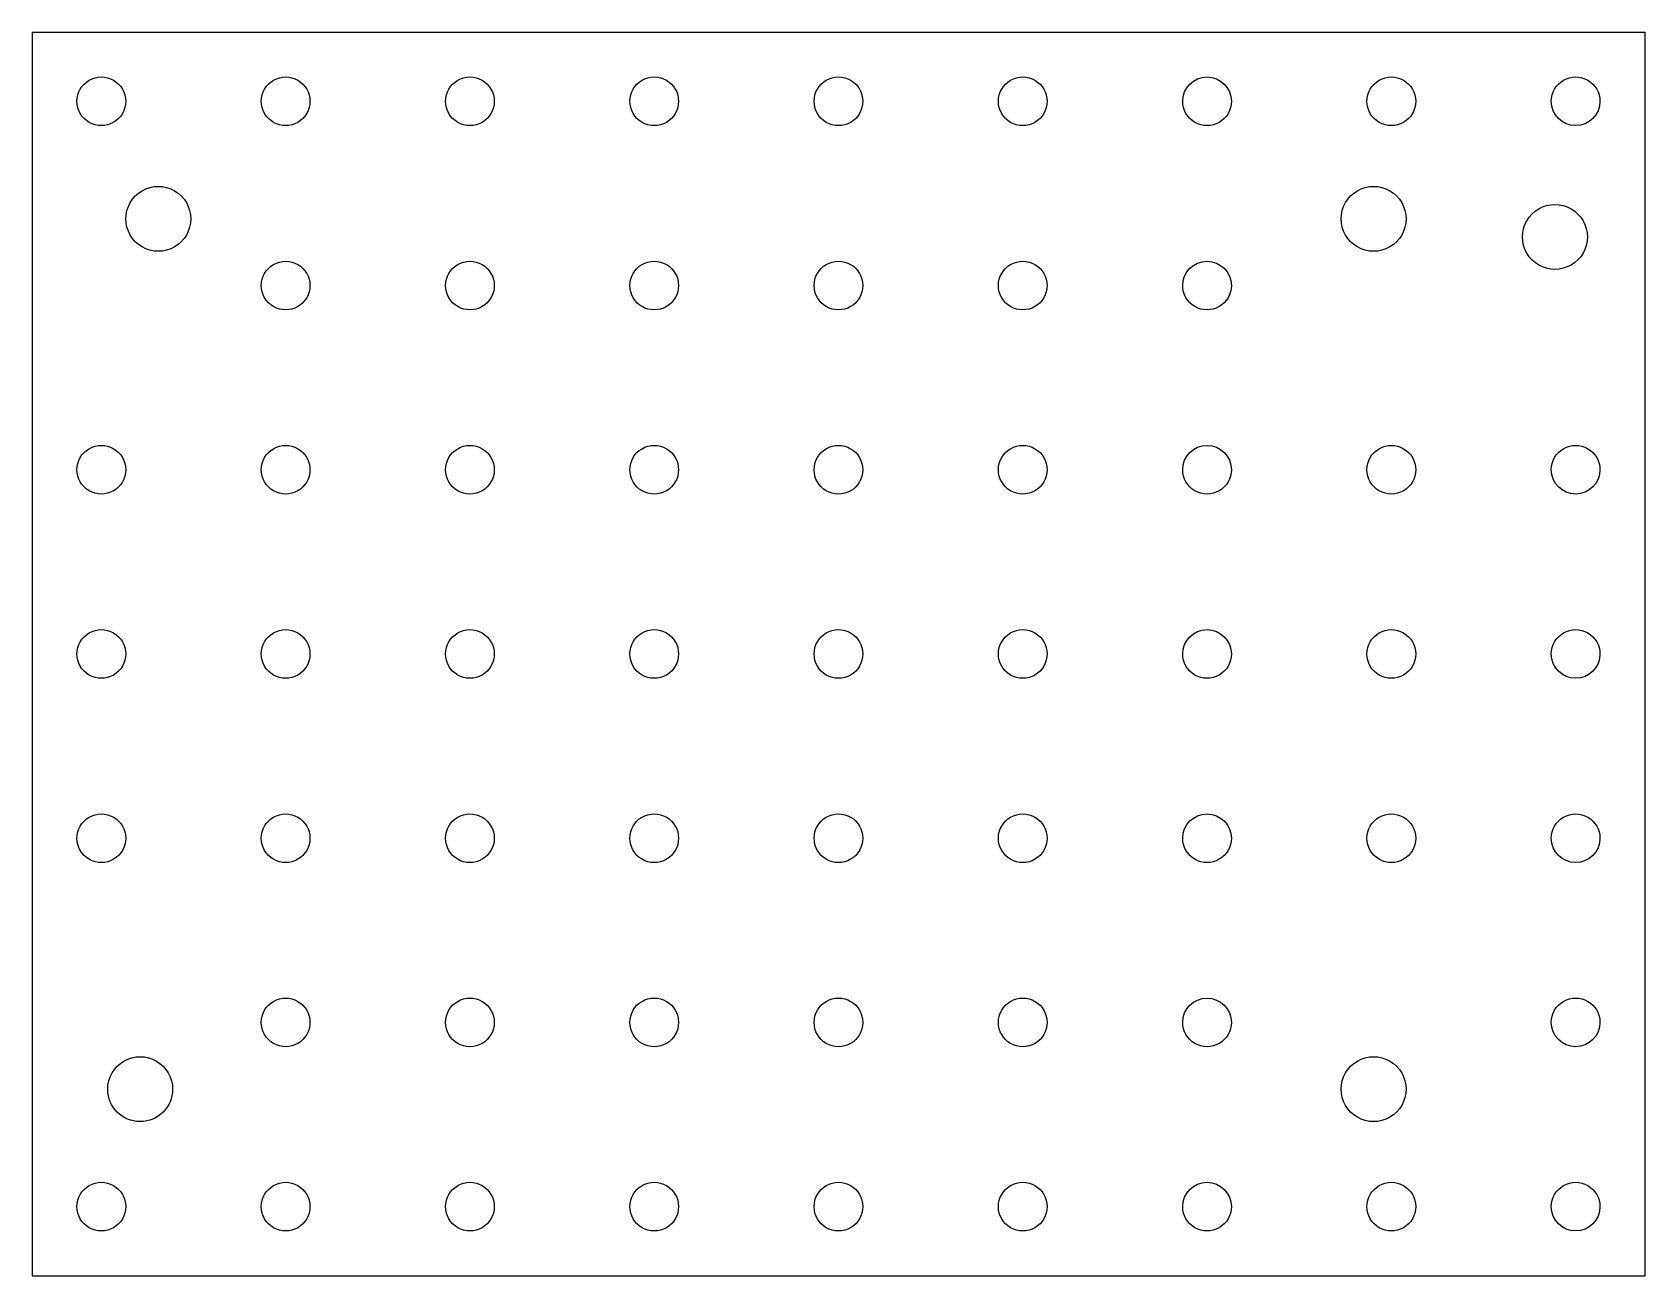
# Model space of a CAD drawing. Extents: x 0.6 to 89.5, y -71.1 to -2.5.
import ezdxf

# ---------------------------------------------------------------- set-up
doc = ezdxf.new("R2010")
doc.units = 0
doc.layers.get('0').update_dxf_attribs({"linetype": 'CONTINUOUS'})

msp = doc.modelspace()

# ---------------------------------------------------------------- linework, layer by layer
at = {"color": 7}
for p, q in [((0.589749, -2.496244), (89.489664, -2.496244)), ((0.589749, -2.496244), (0.589749, -71.076178)), ((89.489664, -2.496244), (89.489664, -71.076178)), ((5.740714, -6.30497), (5.740714, -6.30497)), ((15.900706, -6.30497), (15.900706, -6.30497)), ((26.060695, -6.30497), (26.060695, -6.30497)), ((36.220686, -6.30497), (36.220686, -6.30497)), ((46.380679, -6.30497), (46.380679, -6.30497)), ((56.540669, -6.30497), (56.540669, -6.30497)), ((66.700659, -6.30497), (66.700659, -6.30497)), ((76.86065, -6.30497), (76.86065, -6.30497)), ((87.020635, -6.30497), (87.020635, -6.30497)), ((9.329343, -12.78628), (9.329343, -12.78628)), ((76.329399, -12.78628), (76.329399, -12.78628)), ((86.329364, -13.786278), (86.329364, -13.786278)), ((15.900706, -16.464959), (15.900706, -16.464959)), ((26.060695, -16.464959), (26.060695, -16.464959)), ((36.220686, -16.464959), (36.220686, -16.464959)), ((46.380679, -16.464959), (46.380679, -16.464959)), ((56.540669, -16.464959), (56.540669, -16.464959)), ((66.700659, -16.464959), (66.700659, -16.464959)), ((5.740714, -26.624948), (5.740714, -26.624948)), ((15.900706, -26.624948), (15.900706, -26.624948)), ((26.060695, -26.624948), (26.060695, -26.624948)), ((36.220686, -26.624948), (36.220686, -26.624948)), ((46.380679, -26.624948), (46.380679, -26.624948)), ((56.540669, -26.624948), (56.540669, -26.624948)), ((66.700659, -26.624948), (66.700659, -26.624948)), ((76.86065, -26.624948), (76.86065, -26.624948)), ((87.020635, -26.624948), (87.020635, -26.624948)), ((5.740714, -36.784938), (5.740714, -36.784938)), ((15.900706, -36.784938), (15.900706, -36.784938)), ((26.060695, -36.784938), (26.060695, -36.784938)), ((36.220686, -36.784938), (36.220686, -36.784938)), ((46.380679, -36.784938), (46.380679, -36.784938)), ((56.540669, -36.784938), (56.540669, -36.784938)), ((66.700659, -36.784938), (66.700659, -36.784938)), ((76.86065, -36.784938), (76.86065, -36.784938)), ((87.020635, -36.784938), (87.020635, -36.784938)), ((5.740714, -46.944928), (5.740714, -46.944928)), ((15.900706, -46.944928), (15.900706, -46.944928)), ((26.060695, -46.944928), (26.060695, -46.944928)), ((36.220686, -46.944928), (36.220686, -46.944928)), ((46.380679, -46.944928), (46.380679, -46.944928)), ((56.540669, -46.944928), (56.540669, -46.944928)), ((66.700659, -46.944928), (66.700659, -46.944928)), ((76.86065, -46.944928), (76.86065, -46.944928)), ((87.020635, -46.944928), (87.020635, -46.944928)), ((15.900706, -57.104919), (15.900706, -57.104919)), ((26.060695, -57.104919), (26.060695, -57.104919)), ((36.220686, -57.104919), (36.220686, -57.104919)), ((46.380679, -57.104919), (46.380679, -57.104919)), ((56.540669, -57.104919), (56.540669, -57.104919)), ((66.700659, -57.104919), (66.700659, -57.104919)), ((87.020635, -57.104919), (87.020635, -57.104919)), ((8.329345, -60.78614), (8.329345, -60.78614)), ((76.329399, -60.78614), (76.329399, -60.78614)), ((5.740714, -67.264909), (5.740714, -67.264909)), ((15.900706, -67.264909), (15.900706, -67.264909)), ((26.060695, -67.264909), (26.060695, -67.264909)), ((36.220686, -67.264909), (36.220686, -67.264909)), ((46.380679, -67.264909), (46.380679, -67.264909)), ((56.540669, -67.264909), (56.540669, -67.264909)), ((66.700659, -67.264909), (66.700659, -67.264909)), ((76.86065, -67.264909), (76.86065, -67.264909)), ((87.020635, -67.264909), (87.020635, -67.264909)), ((0.589749, -71.076178), (89.489664, -71.076178))]:
    msp.add_line(p, q, dxfattribs=at)
for points in [[(3.056236, -6.30497), (3.056236, -5.825434), (3.312065, -5.382325), (3.727355, -5.142557)], [(3.727355, -5.142557), (4.142646, -4.902789), (4.654304, -4.902789), (5.069595, -5.142557)], [(5.069595, -5.142557), (5.484885, -5.382325), (5.740714, -5.825434), (5.740714, -6.30497)], [(13.216227, -6.30497), (13.216227, -5.825434), (13.472056, -5.382325), (13.887347, -5.142557)], [(13.887347, -5.142557), (14.302637, -4.902789), (14.814296, -4.902789), (15.229586, -5.142557)], [(15.229586, -5.142557), (15.644876, -5.382325), (15.900706, -5.825434), (15.900706, -6.30497)], [(23.376216, -6.30497), (23.376216, -5.825434), (23.632045, -5.382325), (24.047336, -5.142557)], [(24.047336, -5.142557), (24.462626, -4.902789), (24.974285, -4.902789), (25.389575, -5.142557)], [(25.389575, -5.142557), (25.804865, -5.382325), (26.060695, -5.825434), (26.060695, -6.30497)], [(33.536207, -6.30497), (33.536207, -5.825434), (33.792037, -5.382325), (34.207327, -5.142557)], [(34.207327, -5.142557), (34.622617, -4.902789), (35.134276, -4.902789), (35.549566, -5.142557)], [(35.549566, -5.142557), (35.964856, -5.382325), (36.220686, -5.825434), (36.220686, -6.30497)], [(43.6962, -6.30497), (43.6962, -5.825434), (43.952029, -5.382325), (44.36732, -5.142557)], [(44.36732, -5.142557), (44.78261, -4.902789), (45.294269, -4.902789), (45.709559, -5.142557)], [(45.709559, -5.142557), (46.124849, -5.382325), (46.380679, -5.825434), (46.380679, -6.30497)], [(53.85619, -6.30497), (53.85619, -5.825434), (54.11202, -5.382325), (54.52731, -5.142557)], [(54.52731, -5.142557), (54.9426, -4.902789), (55.454259, -4.902789), (55.869549, -5.142557)], [(55.869549, -5.142557), (56.28484, -5.382325), (56.540669, -5.825434), (56.540669, -6.30497)], [(64.016181, -6.30497), (64.016181, -5.563672), (64.617122, -4.962731), (65.35842, -4.962731)], [(65.35842, -4.962731), (66.099718, -4.962731), (66.700659, -5.563672), (66.700659, -6.30497)], [(74.176171, -6.30497), (74.176171, -5.825434), (74.432, -5.382325), (74.847291, -5.142557)], [(74.847291, -5.142557), (75.262581, -4.902789), (75.77424, -4.902789), (76.18953, -5.142557)], [(76.18953, -5.142557), (76.60482, -5.382325), (76.86065, -5.825434), (76.86065, -6.30497)], [(84.336156, -6.30497), (84.336156, -5.825434), (84.591986, -5.382325), (85.007276, -5.142557)], [(85.007276, -5.142557), (85.422566, -4.902789), (85.934225, -4.902789), (86.349515, -5.142557)], [(86.349515, -5.142557), (86.764805, -5.382325), (87.020635, -5.825434), (87.020635, -6.30497)], [(3.727355, -7.467383), (3.312065, -7.227615), (3.056236, -6.784506), (3.056236, -6.30497)], [(5.740714, -6.30497), (5.740714, -6.784506), (5.484885, -7.227615), (5.069595, -7.467383)], [(13.887347, -7.467382), (13.472056, -7.227615), (13.216227, -6.784505), (13.216227, -6.30497)], [(15.900706, -6.30497), (15.900706, -6.784505), (15.644876, -7.227615), (15.229586, -7.467382)], [(24.047336, -7.467382), (23.632045, -7.227615), (23.376216, -6.784505), (23.376216, -6.30497)], [(26.060695, -6.30497), (26.060695, -6.784505), (25.804865, -7.227615), (25.389575, -7.467382)], [(34.207327, -7.467382), (33.792037, -7.227615), (33.536207, -6.784505), (33.536207, -6.30497)], [(36.220686, -6.30497), (36.220686, -6.784505), (35.964856, -7.227615), (35.549566, -7.467382)], [(44.36732, -7.467382), (43.952029, -7.227615), (43.6962, -6.784505), (43.6962, -6.30497)], [(46.380679, -6.30497), (46.380679, -6.784505), (46.124849, -7.227615), (45.709559, -7.467382)], [(54.52731, -7.467382), (54.11202, -7.227615), (53.85619, -6.784505), (53.85619, -6.30497)], [(56.540669, -6.30497), (56.540669, -6.784505), (56.28484, -7.227615), (55.869549, -7.467382)], [(64.6873, -7.467382), (64.27201, -7.227615), (64.016181, -6.784505), (64.016181, -6.30497)], [(66.700659, -6.30497), (66.700659, -6.784505), (66.44483, -7.227615), (66.02954, -7.467382)], [(74.847291, -7.467382), (74.432, -7.227615), (74.176171, -6.784505), (74.176171, -6.30497)], [(76.86065, -6.30497), (76.86065, -6.784505), (76.60482, -7.227615), (76.18953, -7.467382)], [(85.678395, -7.647208), (84.937097, -7.647208), (84.336156, -7.046268), (84.336156, -6.30497)], [(87.020635, -6.30497), (87.020635, -7.046268), (86.419694, -7.647208), (85.678395, -7.647208)], [(5.069595, -7.467383), (4.654304, -7.707151), (4.142646, -7.707151), (3.727355, -7.467383)], [(15.229586, -7.467382), (14.814296, -7.70715), (14.302637, -7.70715), (13.887347, -7.467382)], [(25.389575, -7.467382), (24.974285, -7.70715), (24.462626, -7.70715), (24.047336, -7.467382)], [(35.549566, -7.467382), (35.134276, -7.70715), (34.622617, -7.70715), (34.207327, -7.467382)], [(45.709559, -7.467382), (45.294269, -7.70715), (44.78261, -7.70715), (44.36732, -7.467382)], [(55.869549, -7.467382), (55.454259, -7.70715), (54.9426, -7.70715), (54.52731, -7.467382)], [(66.02954, -7.467382), (65.614249, -7.70715), (65.102591, -7.70715), (64.6873, -7.467382)], [(76.18953, -7.467382), (75.77424, -7.70715), (75.262581, -7.70715), (74.847291, -7.467382)], [(5.750038, -12.78628), (5.750038, -12.146899), (6.091144, -11.556087), (6.644865, -11.236396)], [(6.644865, -11.236396), (7.198585, -10.916706), (7.880796, -10.916706), (8.434517, -11.236396)], [(8.434517, -11.236396), (8.988237, -11.556087), (9.329343, -12.146899), (9.329343, -12.78628)], [(72.750094, -12.78628), (72.750094, -12.146899), (73.0912, -11.556087), (73.644921, -11.236396)], [(73.644921, -11.236396), (74.198641, -10.916706), (74.880852, -10.916706), (75.434573, -11.236396)], [(75.434573, -11.236396), (75.988293, -11.556087), (76.329399, -12.146899), (76.329399, -12.78628)], [(82.75006, -13.786278), (82.75006, -13.146898), (83.091166, -12.556086), (83.644886, -12.236395)], [(83.644886, -12.236395), (84.198606, -11.916705), (84.880818, -11.916705), (85.434538, -12.236395)], [(85.434538, -12.236395), (85.988259, -12.556086), (86.329364, -13.146898), (86.329364, -13.786278)], [(6.644865, -14.336163), (6.091144, -14.016473), (5.750038, -13.42566), (5.750038, -12.78628)], [(9.329343, -12.78628), (9.329343, -13.42566), (8.988237, -14.016473), (8.434517, -14.336163)], [(73.644921, -14.336163), (73.0912, -14.016473), (72.750094, -13.42566), (72.750094, -12.78628)], [(76.329399, -12.78628), (76.329399, -13.42566), (75.988293, -14.016473), (75.434573, -14.336163)], [(83.644886, -15.336162), (83.091166, -15.016471), (82.75006, -14.425659), (82.75006, -13.786278)], [(86.329364, -13.786278), (86.329364, -14.425659), (85.988259, -15.016471), (85.434538, -15.336162)], [(8.434517, -14.336163), (7.880796, -14.655853), (7.198585, -14.655853), (6.644865, -14.336163)], [(13.887347, -15.302546), (14.302637, -15.062778), (14.814296, -15.062778), (15.229586, -15.302546)], [(24.047336, -15.302546), (24.462626, -15.062778), (24.974285, -15.062778), (25.389575, -15.302546)], [(34.207327, -15.302546), (34.622617, -15.062778), (35.134276, -15.062778), (35.549566, -15.302546)], [(44.36732, -15.302546), (44.78261, -15.062778), (45.294269, -15.062778), (45.709559, -15.302546)], [(54.52731, -15.302546), (54.9426, -15.062778), (55.454259, -15.062778), (55.869549, -15.302546)], [(75.434573, -14.336163), (74.880852, -14.655853), (74.198641, -14.655853), (73.644921, -14.336163)], [(13.216227, -16.464959), (13.216227, -15.985423), (13.472056, -15.542314), (13.887347, -15.302546)], [(15.229586, -15.302546), (15.644876, -15.542314), (15.900706, -15.985423), (15.900706, -16.464959)], [(23.376216, -16.464959), (23.376216, -15.985423), (23.632045, -15.542314), (24.047336, -15.302546)], [(25.389575, -15.302546), (25.804865, -15.542314), (26.060695, -15.985423), (26.060695, -16.464959)], [(33.536207, -16.464959), (33.536207, -15.985423), (33.792037, -15.542314), (34.207327, -15.302546)], [(35.549566, -15.302546), (35.964856, -15.542314), (36.220686, -15.985423), (36.220686, -16.464959)], [(43.6962, -16.464959), (43.6962, -15.985423), (43.952029, -15.542314), (44.36732, -15.302546)], [(45.709559, -15.302546), (46.124849, -15.542314), (46.380679, -15.985423), (46.380679, -16.464959)], [(53.85619, -16.464959), (53.85619, -15.985423), (54.11202, -15.542314), (54.52731, -15.302546)], [(55.869549, -15.302546), (56.28484, -15.542314), (56.540669, -15.985423), (56.540669, -16.464959)], [(64.016181, -16.464959), (64.016181, -15.723661), (64.617122, -15.12272), (65.35842, -15.12272)], [(65.35842, -15.12272), (66.099718, -15.12272), (66.700659, -15.723661), (66.700659, -16.464959)], [(85.434538, -15.336162), (84.880818, -15.655852), (84.198606, -15.655852), (83.644886, -15.336162)], [(13.887347, -17.627372), (13.472056, -17.387604), (13.216227, -16.944495), (13.216227, -16.464959)], [(15.900706, -16.464959), (15.900706, -16.944495), (15.644876, -17.387604), (15.229586, -17.627372)], [(24.047336, -17.627372), (23.632045, -17.387604), (23.376216, -16.944495), (23.376216, -16.464959)], [(26.060695, -16.464959), (26.060695, -16.944495), (25.804865, -17.387604), (25.389575, -17.627372)], [(34.207327, -17.627372), (33.792037, -17.387604), (33.536207, -16.944495), (33.536207, -16.464959)], [(36.220686, -16.464959), (36.220686, -16.944495), (35.964856, -17.387604), (35.549566, -17.627372)], [(44.36732, -17.627372), (43.952029, -17.387604), (43.6962, -16.944495), (43.6962, -16.464959)], [(46.380679, -16.464959), (46.380679, -16.944495), (46.124849, -17.387604), (45.709559, -17.627372)], [(54.52731, -17.627372), (54.11202, -17.387604), (53.85619, -16.944495), (53.85619, -16.464959)], [(56.540669, -16.464959), (56.540669, -16.944495), (56.28484, -17.387604), (55.869549, -17.627372)], [(64.6873, -17.627372), (64.27201, -17.387604), (64.016181, -16.944495), (64.016181, -16.464959)], [(66.700659, -16.464959), (66.700659, -16.944495), (66.44483, -17.387604), (66.02954, -17.627372)], [(15.229586, -17.627372), (14.814296, -17.867139), (14.302637, -17.867139), (13.887347, -17.627372)], [(25.389575, -17.627372), (24.974285, -17.867139), (24.462626, -17.867139), (24.047336, -17.627372)], [(35.549566, -17.627372), (35.134276, -17.867139), (34.622617, -17.867139), (34.207327, -17.627372)], [(45.709559, -17.627372), (45.294269, -17.867139), (44.78261, -17.867139), (44.36732, -17.627372)], [(55.869549, -17.627372), (55.454259, -17.867139), (54.9426, -17.867139), (54.52731, -17.627372)], [(66.02954, -17.627372), (65.614249, -17.867139), (65.102591, -17.867139), (64.6873, -17.627372)], [(3.056236, -26.624948), (3.056236, -26.145412), (3.312065, -25.702303), (3.727355, -25.462535)], [(3.727355, -25.462535), (4.142646, -25.222767), (4.654304, -25.222767), (5.069595, -25.462535)], [(5.069595, -25.462535), (5.484885, -25.702303), (5.740714, -26.145412), (5.740714, -26.624948)], [(13.216227, -26.624948), (13.216227, -26.145412), (13.472056, -25.702303), (13.887347, -25.462535)], [(13.887347, -25.462535), (14.302637, -25.222767), (14.814296, -25.222767), (15.229586, -25.462535)], [(15.229586, -25.462535), (15.644876, -25.702303), (15.900706, -26.145412), (15.900706, -26.624948)], [(23.376216, -26.624948), (23.376216, -26.145412), (23.632045, -25.702303), (24.047336, -25.462535)], [(24.047336, -25.462535), (24.462626, -25.222767), (24.974285, -25.222767), (25.389575, -25.462535)], [(25.389575, -25.462535), (25.804865, -25.702303), (26.060695, -26.145412), (26.060695, -26.624948)], [(33.536207, -26.624948), (33.536207, -26.145412), (33.792037, -25.702303), (34.207327, -25.462535)], [(34.207327, -25.462535), (34.622617, -25.222767), (35.134276, -25.222767), (35.549566, -25.462535)], [(35.549566, -25.462535), (35.964856, -25.702303), (36.220686, -26.145412), (36.220686, -26.624948)], [(43.6962, -26.624948), (43.6962, -26.145412), (43.952029, -25.702303), (44.36732, -25.462535)], [(44.36732, -25.462535), (44.78261, -25.222767), (45.294269, -25.222767), (45.709559, -25.462535)], [(45.709559, -25.462535), (46.124849, -25.702303), (46.380679, -26.145412), (46.380679, -26.624948)], [(53.85619, -26.624948), (53.85619, -26.145412), (54.11202, -25.702303), (54.52731, -25.462535)], [(54.52731, -25.462535), (54.9426, -25.222767), (55.454259, -25.222767), (55.869549, -25.462535)], [(55.869549, -25.462535), (56.28484, -25.702303), (56.540669, -26.145412), (56.540669, -26.624948)], [(64.016181, -26.624948), (64.016181, -25.88365), (64.617122, -25.28271), (65.35842, -25.28271)], [(65.35842, -25.28271), (66.099718, -25.28271), (66.700659, -25.88365), (66.700659, -26.624948)], [(74.176171, -26.624948), (74.176171, -26.145412), (74.432, -25.702303), (74.847291, -25.462535)], [(74.847291, -25.462535), (75.262581, -25.222767), (75.77424, -25.222767), (76.18953, -25.462535)], [(76.18953, -25.462535), (76.60482, -25.702303), (76.86065, -26.145412), (76.86065, -26.624948)], [(84.336156, -26.624948), (84.336156, -26.145412), (84.591986, -25.702303), (85.007276, -25.462535)], [(85.007276, -25.462535), (85.422566, -25.222767), (85.934225, -25.222767), (86.349515, -25.462535)], [(86.349515, -25.462535), (86.764805, -25.702303), (87.020635, -26.145412), (87.020635, -26.624948)], [(3.727355, -27.787361), (3.312065, -27.547593), (3.056236, -27.104484), (3.056236, -26.624948)], [(5.740714, -26.624948), (5.740714, -27.104484), (5.484885, -27.547593), (5.069595, -27.787361)], [(13.887347, -27.787361), (13.472056, -27.547593), (13.216227, -27.104484), (13.216227, -26.624948)], [(15.900706, -26.624948), (15.900706, -27.104484), (15.644876, -27.547593), (15.229586, -27.787361)], [(24.047336, -27.787361), (23.632045, -27.547593), (23.376216, -27.104484), (23.376216, -26.624948)], [(26.060695, -26.624948), (26.060695, -27.104484), (25.804865, -27.547593), (25.389575, -27.787361)], [(34.207327, -27.787361), (33.792037, -27.547593), (33.536207, -27.104484), (33.536207, -26.624948)], [(36.220686, -26.624948), (36.220686, -27.104484), (35.964856, -27.547593), (35.549566, -27.787361)], [(44.36732, -27.787361), (43.952029, -27.547593), (43.6962, -27.104484), (43.6962, -26.624948)], [(46.380679, -26.624948), (46.380679, -27.104484), (46.124849, -27.547593), (45.709559, -27.787361)], [(54.52731, -27.787361), (54.11202, -27.547593), (53.85619, -27.104484), (53.85619, -26.624948)], [(56.540669, -26.624948), (56.540669, -27.104484), (56.28484, -27.547593), (55.869549, -27.787361)], [(64.6873, -27.787361), (64.27201, -27.547593), (64.016181, -27.104484), (64.016181, -26.624948)], [(66.700659, -26.624948), (66.700659, -27.104484), (66.44483, -27.547593), (66.02954, -27.787361)], [(74.847291, -27.787361), (74.432, -27.547593), (74.176171, -27.104484), (74.176171, -26.624948)], [(76.86065, -26.624948), (76.86065, -27.104484), (76.60482, -27.547593), (76.18953, -27.787361)], [(85.678395, -27.967186), (84.937097, -27.967186), (84.336156, -27.366246), (84.336156, -26.624948)], [(87.020635, -26.624948), (87.020635, -27.366246), (86.419694, -27.967186), (85.678395, -27.967186)], [(5.069595, -27.787361), (4.654304, -28.027128), (4.142646, -28.027128), (3.727355, -27.787361)], [(15.229586, -27.787361), (14.814296, -28.027128), (14.302637, -28.027128), (13.887347, -27.787361)], [(25.389575, -27.787361), (24.974285, -28.027128), (24.462626, -28.027128), (24.047336, -27.787361)], [(35.549566, -27.787361), (35.134276, -28.027128), (34.622617, -28.027128), (34.207327, -27.787361)], [(45.709559, -27.787361), (45.294269, -28.027128), (44.78261, -28.027128), (44.36732, -27.787361)], [(55.869549, -27.787361), (55.454259, -28.027128), (54.9426, -28.027128), (54.52731, -27.787361)], [(66.02954, -27.787361), (65.614249, -28.027128), (65.102591, -28.027128), (64.6873, -27.787361)], [(76.18953, -27.787361), (75.77424, -28.027128), (75.262581, -28.027128), (74.847291, -27.787361)], [(3.727355, -35.622526), (4.142646, -35.382758), (4.654304, -35.382758), (5.069595, -35.622526)], [(13.887347, -35.622526), (14.302637, -35.382758), (14.814296, -35.382758), (15.229586, -35.622526)], [(24.047336, -35.622526), (24.462626, -35.382758), (24.974285, -35.382758), (25.389575, -35.622526)], [(34.207327, -35.622526), (34.622617, -35.382758), (35.134276, -35.382758), (35.549566, -35.622526)], [(44.36732, -35.622526), (44.78261, -35.382758), (45.294269, -35.382758), (45.709559, -35.622526)], [(54.52731, -35.622526), (54.9426, -35.382758), (55.454259, -35.382758), (55.869549, -35.622526)], [(64.016181, -36.784938), (64.016181, -36.04364), (64.617122, -35.4427), (65.35842, -35.4427)], [(65.35842, -35.4427), (66.099718, -35.4427), (66.700659, -36.04364), (66.700659, -36.784938)], [(74.847291, -35.622526), (75.262581, -35.382758), (75.77424, -35.382758), (76.18953, -35.622526)], [(85.007276, -35.622526), (85.422566, -35.382758), (85.934225, -35.382758), (86.349515, -35.622526)], [(3.056236, -36.784938), (3.056236, -36.305403), (3.312065, -35.862293), (3.727355, -35.622526)], [(5.069595, -35.622526), (5.484885, -35.862293), (5.740714, -36.305403), (5.740714, -36.784938)], [(13.216227, -36.784938), (13.216227, -36.305403), (13.472056, -35.862293), (13.887347, -35.622526)], [(15.229586, -35.622526), (15.644876, -35.862293), (15.900706, -36.305403), (15.900706, -36.784938)], [(23.376216, -36.784938), (23.376216, -36.305403), (23.632045, -35.862293), (24.047336, -35.622526)], [(25.389575, -35.622526), (25.804865, -35.862293), (26.060695, -36.305403), (26.060695, -36.784938)], [(33.536207, -36.784938), (33.536207, -36.305403), (33.792037, -35.862293), (34.207327, -35.622526)], [(35.549566, -35.622526), (35.964856, -35.862293), (36.220686, -36.305403), (36.220686, -36.784938)], [(43.6962, -36.784938), (43.6962, -36.305403), (43.952029, -35.862293), (44.36732, -35.622526)], [(45.709559, -35.622526), (46.124849, -35.862293), (46.380679, -36.305403), (46.380679, -36.784938)], [(53.85619, -36.784938), (53.85619, -36.305403), (54.11202, -35.862293), (54.52731, -35.622526)], [(55.869549, -35.622526), (56.28484, -35.862293), (56.540669, -36.305403), (56.540669, -36.784938)], [(74.176171, -36.784938), (74.176171, -36.305403), (74.432, -35.862293), (74.847291, -35.622526)], [(76.18953, -35.622526), (76.60482, -35.862293), (76.86065, -36.305403), (76.86065, -36.784938)], [(84.336156, -36.784938), (84.336156, -36.305403), (84.591986, -35.862293), (85.007276, -35.622526)], [(86.349515, -35.622526), (86.764805, -35.862293), (87.020635, -36.305403), (87.020635, -36.784938)], [(3.727355, -37.947351), (3.312065, -37.707583), (3.056236, -37.264474), (3.056236, -36.784938)], [(5.740714, -36.784938), (5.740714, -37.264474), (5.484885, -37.707583), (5.069595, -37.947351)], [(13.887347, -37.947351), (13.472056, -37.707583), (13.216227, -37.264474), (13.216227, -36.784938)], [(15.900706, -36.784938), (15.900706, -37.264474), (15.644876, -37.707583), (15.229586, -37.947351)], [(24.047336, -37.947351), (23.632045, -37.707583), (23.376216, -37.264474), (23.376216, -36.784938)], [(26.060695, -36.784938), (26.060695, -37.264474), (25.804865, -37.707583), (25.389575, -37.947351)], [(34.207327, -37.947351), (33.792037, -37.707583), (33.536207, -37.264474), (33.536207, -36.784938)], [(36.220686, -36.784938), (36.220686, -37.264474), (35.964856, -37.707583), (35.549566, -37.947351)], [(44.36732, -37.947351), (43.952029, -37.707583), (43.6962, -37.264474), (43.6962, -36.784938)], [(46.380679, -36.784938), (46.380679, -37.264474), (46.124849, -37.707583), (45.709559, -37.947351)], [(54.52731, -37.947351), (54.11202, -37.707583), (53.85619, -37.264474), (53.85619, -36.784938)], [(56.540669, -36.784938), (56.540669, -37.264474), (56.28484, -37.707583), (55.869549, -37.947351)], [(64.6873, -37.947351), (64.27201, -37.707583), (64.016181, -37.264474), (64.016181, -36.784938)], [(66.700659, -36.784938), (66.700659, -37.264474), (66.44483, -37.707583), (66.02954, -37.947351)], [(74.847291, -37.947351), (74.432, -37.707583), (74.176171, -37.264474), (74.176171, -36.784938)], [(76.86065, -36.784938), (76.86065, -37.264474), (76.60482, -37.707583), (76.18953, -37.947351)], [(85.678395, -38.127177), (84.937097, -38.127177), (84.336156, -37.526236), (84.336156, -36.784938)], [(87.020635, -36.784938), (87.020635, -37.526236), (86.419694, -38.127177), (85.678395, -38.127177)], [(5.069595, -37.947351), (4.654304, -38.187119), (4.142646, -38.187119), (3.727355, -37.947351)], [(15.229586, -37.947351), (14.814296, -38.187119), (14.302637, -38.187119), (13.887347, -37.947351)], [(25.389575, -37.947351), (24.974285, -38.187119), (24.462626, -38.187119), (24.047336, -37.947351)], [(35.549566, -37.947351), (35.134276, -38.187119), (34.622617, -38.187119), (34.207327, -37.947351)], [(45.709559, -37.947351), (45.294269, -38.187119), (44.78261, -38.187119), (44.36732, -37.947351)], [(55.869549, -37.947351), (55.454259, -38.187119), (54.9426, -38.187119), (54.52731, -37.947351)], [(66.02954, -37.947351), (65.614249, -38.187119), (65.102591, -38.187119), (64.6873, -37.947351)], [(76.18953, -37.947351), (75.77424, -38.187119), (75.262581, -38.187119), (74.847291, -37.947351)], [(3.056236, -46.944928), (3.056236, -46.465393), (3.312065, -46.022284), (3.727355, -45.782516)], [(3.727355, -45.782516), (4.142646, -45.542748), (4.654304, -45.542748), (5.069595, -45.782516)], [(5.069595, -45.782516), (5.484885, -46.022284), (5.740714, -46.465393), (5.740714, -46.944928)], [(13.216227, -46.944928), (13.216227, -46.465393), (13.472056, -46.022284), (13.887347, -45.782516)], [(13.887347, -45.782516), (14.302637, -45.542748), (14.814296, -45.542748), (15.229586, -45.782516)], [(15.229586, -45.782516), (15.644876, -46.022284), (15.900706, -46.465393), (15.900706, -46.944928)], [(23.376216, -46.944928), (23.376216, -46.465393), (23.632045, -46.022284), (24.047336, -45.782516)], [(24.047336, -45.782516), (24.462626, -45.542748), (24.974285, -45.542748), (25.389575, -45.782516)], [(25.389575, -45.782516), (25.804865, -46.022284), (26.060695, -46.465393), (26.060695, -46.944928)], [(33.536207, -46.944928), (33.536207, -46.465393), (33.792037, -46.022284), (34.207327, -45.782516)], [(34.207327, -45.782516), (34.622617, -45.542748), (35.134276, -45.542748), (35.549566, -45.782516)], [(35.549566, -45.782516), (35.964856, -46.022284), (36.220686, -46.465393), (36.220686, -46.944928)], [(43.6962, -46.944928), (43.6962, -46.465393), (43.952029, -46.022284), (44.36732, -45.782516)], [(44.36732, -45.782516), (44.78261, -45.542748), (45.294269, -45.542748), (45.709559, -45.782516)], [(45.709559, -45.782516), (46.124849, -46.022284), (46.380679, -46.465393), (46.380679, -46.944928)], [(53.85619, -46.944928), (53.85619, -46.465393), (54.11202, -46.022284), (54.52731, -45.782516)], [(54.52731, -45.782516), (54.9426, -45.542748), (55.454259, -45.542748), (55.869549, -45.782516)], [(55.869549, -45.782516), (56.28484, -46.022284), (56.540669, -46.465393), (56.540669, -46.944928)], [(64.016181, -46.944928), (64.016181, -46.203631), (64.617122, -45.60269), (65.35842, -45.60269)], [(65.35842, -45.60269), (66.099718, -45.60269), (66.700659, -46.203631), (66.700659, -46.944928)], [(74.176171, -46.944928), (74.176171, -46.465393), (74.432, -46.022284), (74.847291, -45.782516)], [(74.847291, -45.782516), (75.262581, -45.542748), (75.77424, -45.542748), (76.18953, -45.782516)], [(76.18953, -45.782516), (76.60482, -46.022284), (76.86065, -46.465393), (76.86065, -46.944928)], [(84.336156, -46.944928), (84.336156, -46.465393), (84.591986, -46.022284), (85.007276, -45.782516)], [(85.007276, -45.782516), (85.422566, -45.542748), (85.934225, -45.542748), (86.349515, -45.782516)], [(86.349515, -45.782516), (86.764805, -46.022284), (87.020635, -46.465393), (87.020635, -46.944928)], [(3.727355, -48.107341), (3.312065, -47.867573), (3.056236, -47.424464), (3.056236, -46.944928)], [(5.740714, -46.944928), (5.740714, -47.424464), (5.484885, -47.867573), (5.069595, -48.107341)], [(13.887347, -48.107341), (13.472056, -47.867573), (13.216227, -47.424464), (13.216227, -46.944928)], [(15.900706, -46.944928), (15.900706, -47.424464), (15.644876, -47.867573), (15.229586, -48.107341)], [(24.047336, -48.107341), (23.632045, -47.867573), (23.376216, -47.424464), (23.376216, -46.944928)], [(26.060695, -46.944928), (26.060695, -47.424464), (25.804865, -47.867573), (25.389575, -48.107341)], [(34.207327, -48.107341), (33.792037, -47.867573), (33.536207, -47.424464), (33.536207, -46.944928)], [(36.220686, -46.944928), (36.220686, -47.424464), (35.964856, -47.867573), (35.549566, -48.107341)], [(44.36732, -48.107341), (43.952029, -47.867573), (43.6962, -47.424464), (43.6962, -46.944928)], [(46.380679, -46.944928), (46.380679, -47.424464), (46.124849, -47.867573), (45.709559, -48.107341)], [(54.52731, -48.107341), (54.11202, -47.867573), (53.85619, -47.424464), (53.85619, -46.944928)], [(56.540669, -46.944928), (56.540669, -47.424464), (56.28484, -47.867573), (55.869549, -48.107341)], [(64.6873, -48.107341), (64.27201, -47.867573), (64.016181, -47.424464), (64.016181, -46.944928)], [(66.700659, -46.944928), (66.700659, -47.424464), (66.44483, -47.867573), (66.02954, -48.107341)], [(74.847291, -48.107341), (74.432, -47.867573), (74.176171, -47.424464), (74.176171, -46.944928)], [(76.86065, -46.944928), (76.86065, -47.424464), (76.60482, -47.867573), (76.18953, -48.107341)], [(85.678395, -48.287167), (84.937097, -48.287167), (84.336156, -47.686226), (84.336156, -46.944928)], [(87.020635, -46.944928), (87.020635, -47.686226), (86.419694, -48.287167), (85.678395, -48.287167)], [(5.069595, -48.107341), (4.654304, -48.347109), (4.142646, -48.347109), (3.727355, -48.107341)], [(15.229586, -48.107341), (14.814296, -48.347109), (14.302637, -48.347109), (13.887347, -48.107341)], [(25.389575, -48.107341), (24.974285, -48.347109), (24.462626, -48.347109), (24.047336, -48.107341)], [(35.549566, -48.107341), (35.134276, -48.347109), (34.622617, -48.347109), (34.207327, -48.107341)], [(45.709559, -48.107341), (45.294269, -48.347109), (44.78261, -48.347109), (44.36732, -48.107341)], [(55.869549, -48.107341), (55.454259, -48.347109), (54.9426, -48.347109), (54.52731, -48.107341)], [(66.02954, -48.107341), (65.614249, -48.347109), (65.102591, -48.347109), (64.6873, -48.107341)], [(76.18953, -48.107341), (75.77424, -48.347109), (75.262581, -48.347109), (74.847291, -48.107341)], [(13.216227, -57.104919), (13.216227, -56.625383), (13.472056, -56.182274), (13.887347, -55.942506)], [(13.887347, -55.942506), (14.302637, -55.702738), (14.814296, -55.702738), (15.229586, -55.942506)], [(15.229586, -55.942506), (15.644876, -56.182274), (15.900706, -56.625383), (15.900706, -57.104919)], [(23.376216, -57.104919), (23.376216, -56.625383), (23.632045, -56.182274), (24.047336, -55.942506)], [(24.047336, -55.942506), (24.462626, -55.702738), (24.974285, -55.702738), (25.389575, -55.942506)], [(25.389575, -55.942506), (25.804865, -56.182274), (26.060695, -56.625383), (26.060695, -57.104919)], [(33.536207, -57.104919), (33.536207, -56.625383), (33.792037, -56.182274), (34.207327, -55.942506)], [(34.207327, -55.942506), (34.622617, -55.702738), (35.134276, -55.702738), (35.549566, -55.942506)], [(35.549566, -55.942506), (35.964856, -56.182274), (36.220686, -56.625383), (36.220686, -57.104919)], [(43.6962, -57.104919), (43.6962, -56.625383), (43.952029, -56.182274), (44.36732, -55.942506)], [(44.36732, -55.942506), (44.78261, -55.702738), (45.294269, -55.702738), (45.709559, -55.942506)], [(45.709559, -55.942506), (46.124849, -56.182274), (46.380679, -56.625383), (46.380679, -57.104919)], [(53.85619, -57.104919), (53.85619, -56.625383), (54.11202, -56.182274), (54.52731, -55.942506)], [(54.52731, -55.942506), (54.9426, -55.702738), (55.454259, -55.702738), (55.869549, -55.942506)], [(55.869549, -55.942506), (56.28484, -56.182274), (56.540669, -56.625383), (56.540669, -57.104919)], [(64.016181, -57.104919), (64.016181, -56.363621), (64.617122, -55.76268), (65.35842, -55.76268)], [(65.35842, -55.76268), (66.099718, -55.76268), (66.700659, -56.363621), (66.700659, -57.104919)], [(84.336156, -57.104919), (84.336156, -56.625383), (84.591986, -56.182274), (85.007276, -55.942506)], [(85.007276, -55.942506), (85.422566, -55.702738), (85.934225, -55.702738), (86.349515, -55.942506)], [(86.349515, -55.942506), (86.764805, -56.182274), (87.020635, -56.625383), (87.020635, -57.104919)], [(13.887347, -58.267331), (13.472056, -58.027564), (13.216227, -57.584454), (13.216227, -57.104919)], [(15.900706, -57.104919), (15.900706, -57.584454), (15.644876, -58.027564), (15.229586, -58.267331)], [(24.047336, -58.267331), (23.632045, -58.027564), (23.376216, -57.584454), (23.376216, -57.104919)], [(26.060695, -57.104919), (26.060695, -57.584454), (25.804865, -58.027564), (25.389575, -58.267331)], [(34.207327, -58.267331), (33.792037, -58.027564), (33.536207, -57.584454), (33.536207, -57.104919)], [(36.220686, -57.104919), (36.220686, -57.584454), (35.964856, -58.027564), (35.549566, -58.267331)], [(44.36732, -58.267331), (43.952029, -58.027564), (43.6962, -57.584454), (43.6962, -57.104919)], [(46.380679, -57.104919), (46.380679, -57.584454), (46.124849, -58.027564), (45.709559, -58.267331)], [(54.52731, -58.267331), (54.11202, -58.027564), (53.85619, -57.584454), (53.85619, -57.104919)], [(56.540669, -57.104919), (56.540669, -57.584454), (56.28484, -58.027564), (55.869549, -58.267331)], [(64.6873, -58.267331), (64.27201, -58.027564), (64.016181, -57.584454), (64.016181, -57.104919)], [(66.700659, -57.104919), (66.700659, -57.584454), (66.44483, -58.027564), (66.02954, -58.267331)], [(85.678395, -58.447157), (84.937097, -58.447157), (84.336156, -57.846217), (84.336156, -57.104919)], [(87.020635, -57.104919), (87.020635, -57.846217), (86.419694, -58.447157), (85.678395, -58.447157)], [(15.229586, -58.267331), (14.814296, -58.507099), (14.302637, -58.507099), (13.887347, -58.267331)], [(25.389575, -58.267331), (24.974285, -58.507099), (24.462626, -58.507099), (24.047336, -58.267331)], [(35.549566, -58.267331), (35.134276, -58.507099), (34.622617, -58.507099), (34.207327, -58.267331)], [(45.709559, -58.267331), (45.294269, -58.507099), (44.78261, -58.507099), (44.36732, -58.267331)], [(55.869549, -58.267331), (55.454259, -58.507099), (54.9426, -58.507099), (54.52731, -58.267331)], [(66.02954, -58.267331), (65.614249, -58.507099), (65.102591, -58.507099), (64.6873, -58.267331)], [(4.750041, -60.78614), (4.750041, -60.146759), (5.091147, -59.555947), (5.644867, -59.236256)], [(5.644867, -59.236256), (6.198587, -58.916566), (6.880799, -58.916566), (7.434519, -59.236256)], [(7.434519, -59.236256), (7.98824, -59.555947), (8.329345, -60.146759), (8.329345, -60.78614)], [(72.750094, -60.78614), (72.750094, -60.146759), (73.0912, -59.555947), (73.644921, -59.236256)], [(73.644921, -59.236256), (74.198641, -58.916566), (74.880852, -58.916566), (75.434573, -59.236256)], [(75.434573, -59.236256), (75.988293, -59.555947), (76.329399, -60.146759), (76.329399, -60.78614)], [(6.539693, -62.575791), (5.551295, -62.575791), (4.750041, -61.774537), (4.750041, -60.78614)], [(8.329345, -60.78614), (8.329345, -61.774537), (7.528091, -62.575791), (6.539693, -62.575791)], [(73.644921, -62.336023), (73.0912, -62.016333), (72.750094, -61.425521), (72.750094, -60.78614)], [(76.329399, -60.78614), (76.329399, -61.425521), (75.988293, -62.016333), (75.434573, -62.336023)], [(75.434573, -62.336023), (74.880852, -62.655713), (74.198641, -62.655713), (73.644921, -62.336023)], [(3.056236, -67.264909), (3.056236, -66.785373), (3.312065, -66.342264), (3.727355, -66.102496)], [(3.727355, -66.102496), (4.142646, -65.862729), (4.654304, -65.862729), (5.069595, -66.102496)], [(5.069595, -66.102496), (5.484885, -66.342264), (5.740714, -66.785373), (5.740714, -67.264909)], [(13.216227, -67.264909), (13.216227, -66.785373), (13.472056, -66.342264), (13.887347, -66.102496)], [(13.887347, -66.102496), (14.302637, -65.862729), (14.814296, -65.862729), (15.229586, -66.102496)], [(15.229586, -66.102496), (15.644876, -66.342264), (15.900706, -66.785373), (15.900706, -67.264909)], [(23.376216, -67.264909), (23.376216, -66.785373), (23.632045, -66.342264), (24.047336, -66.102496)], [(24.047336, -66.102496), (24.462626, -65.862729), (24.974285, -65.862729), (25.389575, -66.102496)], [(25.389575, -66.102496), (25.804865, -66.342264), (26.060695, -66.785373), (26.060695, -67.264909)], [(33.536207, -67.264909), (33.536207, -66.785373), (33.792037, -66.342264), (34.207327, -66.102496)], [(34.207327, -66.102496), (34.622617, -65.862729), (35.134276, -65.862729), (35.549566, -66.102496)], [(35.549566, -66.102496), (35.964856, -66.342264), (36.220686, -66.785373), (36.220686, -67.264909)], [(43.6962, -67.264909), (43.6962, -66.785373), (43.952029, -66.342264), (44.36732, -66.102496)], [(44.36732, -66.102496), (44.78261, -65.862729), (45.294269, -65.862729), (45.709559, -66.102496)], [(45.709559, -66.102496), (46.124849, -66.342264), (46.380679, -66.785373), (46.380679, -67.264909)], [(53.85619, -67.264909), (53.85619, -66.785373), (54.11202, -66.342264), (54.52731, -66.102496)], [(54.52731, -66.102496), (54.9426, -65.862729), (55.454259, -65.862729), (55.869549, -66.102496)], [(55.869549, -66.102496), (56.28484, -66.342264), (56.540669, -66.785373), (56.540669, -67.264909)], [(64.016181, -67.264909), (64.016181, -66.523611), (64.617122, -65.922671), (65.35842, -65.922671)], [(65.35842, -65.922671), (66.099718, -65.922671), (66.700659, -66.523611), (66.700659, -67.264909)], [(74.176171, -67.264909), (74.176171, -66.785373), (74.432, -66.342264), (74.847291, -66.102496)], [(74.847291, -66.102496), (75.262581, -65.862729), (75.77424, -65.862729), (76.18953, -66.102496)], [(76.18953, -66.102496), (76.60482, -66.342264), (76.86065, -66.785373), (76.86065, -67.264909)], [(84.336156, -67.264909), (84.336156, -66.785373), (84.591986, -66.342264), (85.007276, -66.102496)], [(85.007276, -66.102496), (85.422566, -65.862729), (85.934225, -65.862729), (86.349515, -66.102496)], [(86.349515, -66.102496), (86.764805, -66.342264), (87.020635, -66.785373), (87.020635, -67.264909)], [(3.727355, -68.427322), (3.312065, -68.187554), (3.056236, -67.744445), (3.056236, -67.264909)], [(5.740714, -67.264909), (5.740714, -67.744445), (5.484885, -68.187554), (5.069595, -68.427322)], [(13.887347, -68.427322), (13.472056, -68.187554), (13.216227, -67.744445), (13.216227, -67.264909)], [(15.900706, -67.264909), (15.900706, -67.744445), (15.644876, -68.187554), (15.229586, -68.427322)], [(24.047336, -68.427322), (23.632045, -68.187554), (23.376216, -67.744445), (23.376216, -67.264909)], [(26.060695, -67.264909), (26.060695, -67.744445), (25.804865, -68.187554), (25.389575, -68.427322)], [(34.207327, -68.427322), (33.792037, -68.187554), (33.536207, -67.744445), (33.536207, -67.264909)], [(36.220686, -67.264909), (36.220686, -67.744445), (35.964856, -68.187554), (35.549566, -68.427322)], [(44.36732, -68.427322), (43.952029, -68.187554), (43.6962, -67.744445), (43.6962, -67.264909)], [(46.380679, -67.264909), (46.380679, -67.744445), (46.124849, -68.187554), (45.709559, -68.427322)], [(54.52731, -68.427322), (54.11202, -68.187554), (53.85619, -67.744445), (53.85619, -67.264909)], [(56.540669, -67.264909), (56.540669, -67.744445), (56.28484, -68.187554), (55.869549, -68.427322)], [(64.6873, -68.427322), (64.27201, -68.187554), (64.016181, -67.744445), (64.016181, -67.264909)], [(66.700659, -67.264909), (66.700659, -67.744445), (66.44483, -68.187554), (66.02954, -68.427322)], [(74.847291, -68.427322), (74.432, -68.187554), (74.176171, -67.744445), (74.176171, -67.264909)], [(76.86065, -67.264909), (76.86065, -67.744445), (76.60482, -68.187554), (76.18953, -68.427322)], [(85.678395, -68.607147), (84.937097, -68.607147), (84.336156, -68.006207), (84.336156, -67.264909)], [(87.020635, -67.264909), (87.020635, -68.006207), (86.419694, -68.607147), (85.678395, -68.607147)], [(5.069595, -68.427322), (4.654304, -68.66709), (4.142646, -68.66709), (3.727355, -68.427322)], [(15.229586, -68.427322), (14.814296, -68.66709), (14.302637, -68.66709), (13.887347, -68.427322)], [(25.389575, -68.427322), (24.974285, -68.66709), (24.462626, -68.66709), (24.047336, -68.427322)], [(35.549566, -68.427322), (35.134276, -68.66709), (34.622617, -68.66709), (34.207327, -68.427322)], [(45.709559, -68.427322), (45.294269, -68.66709), (44.78261, -68.66709), (44.36732, -68.427322)], [(55.869549, -68.427322), (55.454259, -68.66709), (54.9426, -68.66709), (54.52731, -68.427322)], [(66.02954, -68.427322), (65.614249, -68.66709), (65.102591, -68.66709), (64.6873, -68.427322)], [(76.18953, -68.427322), (75.77424, -68.66709), (75.262581, -68.66709), (74.847291, -68.427322)]]:
    msp.add_open_spline(points, degree=3, dxfattribs=at)

doc.saveas('drawing.dxf')
